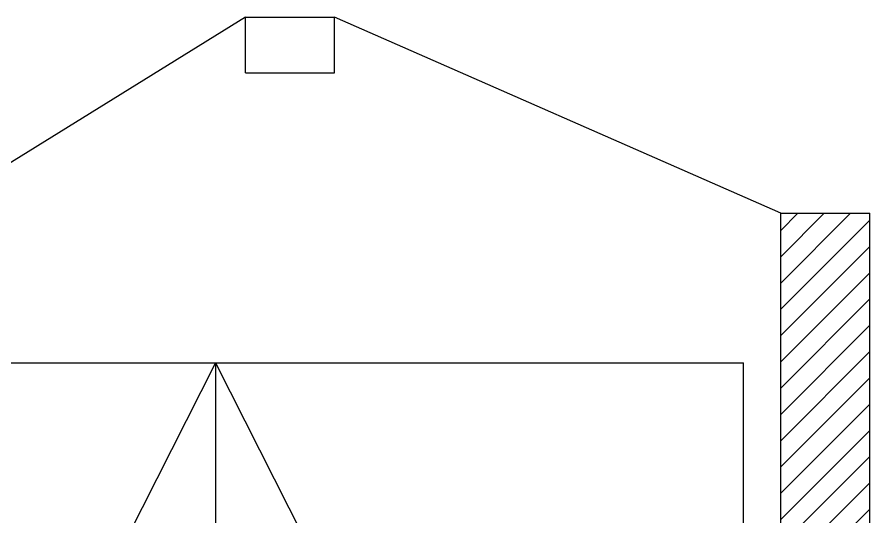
# Model space of a CAD drawing. Header units: inches. Extents: x 11.2 to 54.2, y 16.2 to 41.
# Drawn here: x 38.603 to 40.897, y 32.711 to 34.056 of the extents above; entities that cross this region are included whole.
import ezdxf

# ---------------------------------------------------------------- set-up
doc = ezdxf.new("R2010")
doc.units = ezdxf.units.IN
doc.header["$MEASUREMENT"] = 0
doc.layers.add('1', color=1, linetype='Continuous')
doc.layers.add('8', color=8, linetype='Continuous')

msp = doc.modelspace()

# ---------------------------------------------------------------- hatches: boundary and pattern name
at = {"layer": '8'}
h = msp.add_hatch(dxfattribs=at)
h.set_pattern_fill('ANSI31', color=256, scale=0.4, style=0)
h.set_pattern_definition([(45, (65.873786, -7.345214), (-0.03535534, 0.03535534), [])])
h.paths.add_polyline_path([(40.8973, 33.5285), (40.6573, 33.5285), (40.6573, 32.6763), (40.8973, 32.6763)])
h.paths.add_polyline_path([(40.8973, 30.1263), (40.8973, 30.3363), (40.6573, 30.3363), (40.6573, 30.1263)])

# ---------------------------------------------------------------- linework, layer by layer
at = {"layer": '1'}
for p, q in [((39.2173, 34.0563), (33.7773, 30.6863)), ((39.2173, 33.9063), (39.2173, 34.0563)), ((39.2173, 34.0563), (39.4573, 34.0563)), ((40.6573, 33.5285), (39.4573, 34.0563)), ((39.4573, 33.9063), (39.4573, 34.0563)), ((39.2173, 33.9063), (39.4573, 33.9063)), ((40.6573, 30.1263), (40.6573, 33.5285)), ((40.6573, 33.5285), (40.8973, 33.5285)), ((40.8973, 30.1263), (40.8973, 33.5285)), ((37.716, 33.1263), (40.5573, 33.1263)), ((39.1367, 33.1263), (38.7367, 32.3348)), ((39.1367, 33.1263), (39.5367, 32.3348)), ((39.1367, 33.1263), (39.1367, 32.3348)), ((40.5573, 32.5263), (40.5573, 33.1263))]:
    msp.add_line(p, q, dxfattribs=at)

doc.saveas('drawing.dxf')
